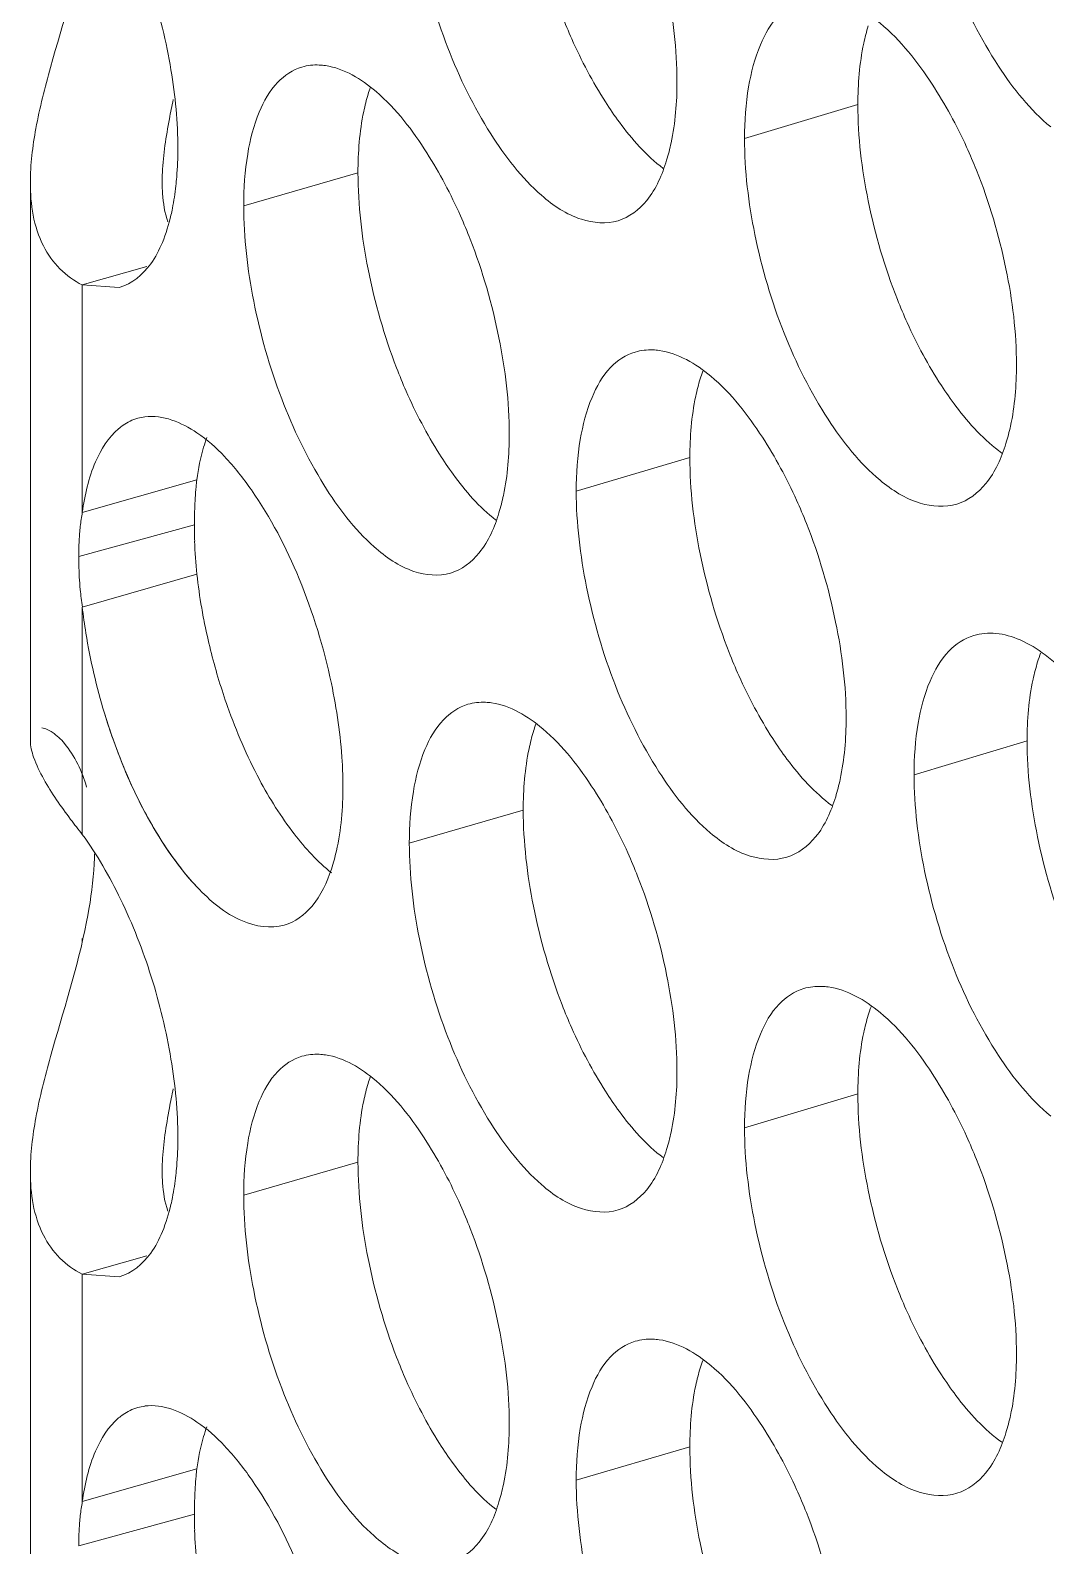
# Model space of a CAD drawing. Header units: millimetres. Extents: x 1177 to 4147, y 93 to 2194.
# Drawn here: x 2491.77 to 2499.85, y 833.4 to 845.47 of the extents above; entities that cross this region are included whole.
import ezdxf

# ---------------------------------------------------------------- set-up
doc = ezdxf.new("R2010")
doc.units = ezdxf.units.MM
doc.header["$LTSCALE"] = 0.1
doc.layers.get('0').update_dxf_attribs({"lineweight": 13})
doc.layers.add('标注', color=251, linetype='Continuous', lineweight=9)

# ---------------------------------------------------------------- blocks, each defined once
blk = doc.blocks.new('02')
for p, q in [((4328.801, 791), (4328.801, 797.345)), ((4329.392, 793.595), (4329.392, 796.182)), ((4329.392, 789.932), (4329.392, 792.519)), ((4328.801, 779.75), (4328.801, 786.095)), ((4329.392, 782.345), (4329.392, 784.932))]:
    blk.add_line(p, q)
at = {"layer": '标注'}
for p, q in [((4338.214, 798.232), (4336.925, 797.848)), ((4332.528, 797.457), (4331.228, 797.082)), ((4330.127, 796.391), (4329.392, 796.182)), ((4329.392, 796.182), (4329.813, 796.152)), ((4336.303, 794.219), (4335.011, 793.838)), ((4330.695, 793.967), (4329.392, 793.595)), ((4330.695, 793.967), (4329.392, 793.595)), ((4330.668, 793.453), (4329.351, 793.094)), ((4330.668, 793.453), (4329.351, 793.094)), ((4330.695, 792.891), (4329.392, 792.519)), ((4330.695, 792.891), (4329.392, 792.519)), ((4340.139, 790.999), (4338.854, 790.612)), ((4334.408, 790.21), (4333.112, 789.833)), ((4334.408, 790.21), (4333.112, 789.833)), ((4329.392, 788.71), (4329.392, 788.748)), ((4338.214, 786.982), (4336.925, 786.598)), ((4338.214, 786.982), (4336.925, 786.598)), ((4332.528, 786.207), (4331.228, 785.832)), ((4330.127, 785.141), (4329.392, 784.932)), ((4329.392, 784.932), (4329.813, 784.902)), ((4336.303, 782.969), (4335.011, 782.588)), ((4330.695, 782.717), (4329.392, 782.345)), ((4330.668, 782.203), (4329.351, 781.844))]:
    blk.add_line(p, q, dxfattribs=at)
for centre, radius, start, end in [((4334.526, 797.783), 1.966, 160.9402, 163.2288), ((4332.677, 797.348), 2.377, 177.2621, 180.0726), ((4338.27, 794.548), 1.933, 160.2403, 163.0029), ((4330.173, 794.136), 0.55, 97.1735, 105.9366), ((4330.173, 794.136), 0.55, 97.1735, 105.9366), ((4331.697, 793.179), 2.342, 169.768, 173.6853), ((4331.697, 793.179), 2.342, 169.768, 173.6853), ((4335.848, 793.455), 5.18, 178.0496, 180.0207), ((4335.848, 793.455), 5.18, 178.0496, 180.0207), ((4336.345, 793.454), 5.677, 180.0086, 181.863), ((4336.345, 793.454), 5.677, 180.0086, 181.863), ((4336.687, 793.466), 6.02, 181.871, 185.483), ((4336.687, 793.466), 6.02, 181.871, 185.483), ((4336.712, 793.554), 6.053, 186.2893, 189.956), ((4336.712, 793.554), 6.053, 186.2893, 189.956), ((4333.9, 793.141), 4.55, 185.3339, 187.8588), ((4333.9, 793.141), 4.55, 185.3339, 187.8588), ((4342.076, 791.331), 1.903, 159.5485, 162.781), ((4336.39, 790.539), 1.95, 160.5892, 163.1153), ((4336.39, 790.539), 1.95, 160.5892, 163.1153), ((4340.165, 787.312), 1.918, 159.8933, 162.8914), ((4340.165, 787.312), 1.918, 159.8933, 162.8914), ((4334.526, 786.533), 1.966, 160.9402, 163.2288), ((4332.677, 786.098), 2.377, 177.2621, 180.0726), ((4338.27, 783.298), 1.933, 160.2403, 163.0029), ((4330.173, 782.886), 0.55, 97.1735, 105.9366), ((4331.697, 781.929), 2.342, 169.768, 173.6853), ((4335.848, 782.205), 5.18, 178.0496, 180.0207), ((4336.345, 782.204), 5.677, 180.0086, 181.863), ((4336.687, 782.216), 6.02, 181.871, 185.483)]:
    blk.add_arc(centre, radius, start, end, dxfattribs=at)
for points, knots in [([(4338.854, 801.862), (4338.854, 801.496), (4338.948, 800.739), (4339.268, 799.657), (4339.749, 798.707), (4340.174, 798.172), (4340.408, 797.979)], [0, 0, 0, 0, 0.256797, 0.52993, 0.786916, 1, 1, 1, 1]), ([(4330.479, 797.733), (4330.479, 798.032), (4330.418, 798.653), (4330.199, 799.566), (4329.861, 800.427), (4329.56, 800.952), (4329.392, 801.182)], [0, 0, 0, 0, 0.24518, 0.507954, 0.766556, 1, 1, 1, 1]), ([(4333.112, 801.083), (4333.112, 800.718), (4333.203, 799.966), (4333.511, 798.888), (4333.976, 797.937), (4334.388, 797.399), (4334.616, 797.201)], [0, 0, 0, 0, 0.25688, 0.530083, 0.787064, 1, 1, 1, 1]), ([(4336.157, 798.493), (4336.157, 798.86), (4336.065, 799.616), (4335.852, 800.345), (4335.709, 800.708)], [0, 0, 0, 0, 0.484632, 1, 1, 1, 1]), ([(4329.441, 800.188), (4329.339, 799.669), (4329.098, 798.938), (4328.856, 797.996), (4328.801, 797.551), (4328.801, 797.345)], [0, 0, 0, 0, 0.543055, 0.787808, 1, 1, 1, 1]), ([(4339.059, 798.465), (4338.893, 798.718), (4338.571, 799.135), (4338.094, 799.419), (4337.876, 799.449)], [0, 0, 0, 0, 0.580424, 1, 1, 1, 1]), ([(4337.599, 799.43), (4337.493, 799.398), (4337.279, 799.254), (4337.075, 798.889), (4336.95, 798.407), (4336.925, 798.044), (4336.925, 797.848)], [0, 0, 0, 0, 0.183153, 0.403682, 0.676253, 1, 1, 1, 1]), ([(4334.851, 799.244), (4334.885, 799.155), (4335.026, 798.817), (4335.197, 798.491), (4335.343, 798.263)], [0, 0, 0, 0, 0.260845, 1, 1, 1, 1]), ([(4338.332, 799.127), (4338.312, 799.062), (4338.238, 798.769), (4338.214, 798.465), (4338.214, 798.232)], [0, 0, 0, 0, 0.225358, 1, 1, 1, 1]), ([(4331.891, 798.66), (4331.787, 798.63), (4331.575, 798.487), (4331.375, 798.124), (4331.252, 797.642), (4331.228, 797.279), (4331.228, 797.082)], [0, 0, 0, 0, 0.180661, 0.40035, 0.673891, 1, 1, 1, 1]), ([(4332.157, 798.676), (4332.134, 798.679), (4332.046, 798.688), (4331.955, 798.679), (4331.891, 798.66)], [0, 0, 0, 0, 0.259416, 1, 1, 1, 1]), ([(4333.312, 797.683), (4333.15, 797.938), (4332.839, 798.354), (4332.371, 798.644), (4332.157, 798.676)], [0, 0, 0, 0, 0.582814, 1, 1, 1, 1]), ([(4336.039, 797.6), (4336.059, 797.664), (4336.133, 797.957), (4336.157, 798.26), (4336.157, 798.493)], [0, 0, 0, 0, 0.225294, 1, 1, 1, 1]), ([(4339.564, 797.486), (4339.528, 797.575), (4339.384, 797.912), (4339.208, 798.237), (4339.059, 798.465)], [0, 0, 0, 0, 0.260562, 1, 1, 1, 1]), ([(4330.426, 798.289), (4330.411, 798.217), (4330.357, 797.943), (4330.313, 797.666), (4330.304, 797.461)], [0, 0, 0, 0, 0.264477, 1, 1, 1, 1]), ([(4332.643, 798.351), (4332.624, 798.286), (4332.551, 797.993), (4332.528, 797.69), (4332.528, 797.457)], [0, 0, 0, 0, 0.22496, 1, 1, 1, 1]), ([(4335.343, 798.263), (4335.393, 798.184), (4335.582, 797.909), (4335.807, 797.653), (4336, 797.507)], [0, 0, 0, 0, 0.27889, 1, 1, 1, 1]), ([(4338.214, 798.232), (4338.214, 797.865), (4338.307, 797.109), (4338.52, 796.379), (4338.664, 796.017)], [0, 0, 0, 0, 0.484725, 1, 1, 1, 1]), ([(4330.457, 797.307), (4330.46, 797.341), (4330.474, 797.483), (4330.479, 797.625), (4330.479, 797.733)], [0, 0, 0, 0, 0.240443, 1, 1, 1, 1]), ([(4336.925, 797.848), (4336.925, 797.481), (4337.018, 796.725), (4337.335, 795.642), (4337.812, 794.691), (4338.234, 794.155), (4338.467, 793.961)], [0, 0, 0, 0, 0.256988, 0.530284, 0.787246, 1, 1, 1, 1]), ([(4333.805, 796.701), (4333.77, 796.79), (4333.629, 797.129), (4333.458, 797.455), (4333.312, 797.683)], [0, 0, 0, 0, 0.260824, 1, 1, 1, 1]), ([(4335.486, 796.912), (4335.613, 796.95), (4335.87, 797.15), (4335.989, 797.437), (4336.039, 797.6)], [0, 0, 0, 0, 0.439697, 1, 1, 1, 1]), ([(4332.528, 797.457), (4332.528, 797.09), (4332.618, 796.333), (4332.827, 795.602), (4332.967, 795.239)], [0, 0, 0, 0, 0.484841, 1, 1, 1, 1]), ([(4340.019, 795.273), (4340.019, 795.639), (4339.925, 796.395), (4339.709, 797.124), (4339.564, 797.486)], [0, 0, 0, 0, 0.484554, 1, 1, 1, 1]), ([(4328.801, 797.345), (4328.8, 797.1), (4328.855, 796.733), (4329.123, 796.354), (4329.299, 796.228), (4329.392, 796.182)], [0, 0, 0, 0, 0.536627, 0.771347, 1, 1, 1, 1]), ([(4330.301, 797.345), (4330.301, 797.304), (4330.306, 797.154), (4330.329, 797.002), (4330.365, 796.9)], [0, 0, 0, 0, 0.274396, 1, 1, 1, 1]), ([(4330.401, 796.975), (4330.407, 797.001), (4330.43, 797.111), (4330.447, 797.222), (4330.457, 797.307)], [0, 0, 0, 0, 0.239722, 1, 1, 1, 1]), ([(4331.228, 797.082), (4331.228, 796.719), (4331.318, 795.97), (4331.622, 794.895), (4332.079, 793.945), (4332.485, 793.405), (4332.711, 793.205)], [0, 0, 0, 0, 0.256731, 0.529807, 0.786809, 1, 1, 1, 1]), ([(4334.616, 797.201), (4334.749, 797.085), (4335.016, 796.902), (4335.353, 796.873), (4335.486, 796.912)], [0, 0, 0, 0, 0.55978, 1, 1, 1, 1]), ([(4329.813, 796.152), (4329.956, 796.193), (4330.159, 796.364), (4330.317, 796.676), (4330.376, 796.87), (4330.401, 796.975)], [0, 0, 0, 0, 0.426718, 0.691609, 1, 1, 1, 1]), ([(4334.249, 794.485), (4334.249, 794.852), (4334.157, 795.608), (4333.946, 796.338), (4333.805, 796.701)], [0, 0, 0, 0, 0.48467, 1, 1, 1, 1]), ([(4338.664, 796.017), (4338.699, 795.928), (4338.842, 795.591), (4339.016, 795.266), (4339.164, 795.039)], [0, 0, 0, 0, 0.260671, 1, 1, 1, 1]), ([(4335.681, 795.419), (4335.576, 795.388), (4335.362, 795.244), (4335.16, 794.879), (4335.035, 794.397), (4335.011, 794.035), (4335.011, 793.838)], [0, 0, 0, 0, 0.18233, 0.402579, 0.67547, 1, 1, 1, 1]), ([(4335.955, 795.437), (4335.931, 795.44), (4335.84, 795.449), (4335.747, 795.438), (4335.681, 795.419)], [0, 0, 0, 0, 0.259303, 1, 1, 1, 1]), ([(4337.128, 794.45), (4336.963, 794.704), (4336.645, 795.12), (4336.171, 795.406), (4335.955, 795.437)], [0, 0, 0, 0, 0.581214, 1, 1, 1, 1]), ([(4332.967, 795.239), (4333.001, 795.15), (4333.141, 794.811), (4333.311, 794.485), (4333.455, 794.257)], [0, 0, 0, 0, 0.260931, 1, 1, 1, 1]), ([(4339.899, 794.379), (4339.919, 794.444), (4339.995, 794.736), (4340.019, 795.04), (4340.019, 795.273)], [0, 0, 0, 0, 0.225563, 1, 1, 1, 1]), ([(4336.421, 795.114), (4336.401, 795.049), (4336.327, 794.756), (4336.303, 794.452), (4336.303, 794.219)], [0, 0, 0, 0, 0.225225, 1, 1, 1, 1]), ([(4339.164, 795.039), (4339.217, 794.958), (4339.414, 794.676), (4339.651, 794.415), (4339.853, 794.27)], [0, 0, 0, 0, 0.279659, 1, 1, 1, 1]), ([(4330.022, 794.666), (4329.963, 794.649), (4329.887, 794.611), (4329.821, 794.56), (4329.805, 794.547)], [0, 0, 0, 0, 0.740858, 1, 1, 1, 1]), ([(4330.022, 794.666), (4329.963, 794.649), (4329.887, 794.611), (4329.821, 794.56), (4329.805, 794.547)], [0, 0, 0, 0, 0.740858, 1, 1, 1, 1]), ([(4331.316, 793.85), (4331.223, 793.984), (4331.035, 794.222), (4330.662, 794.559), (4330.309, 794.708), (4330.104, 794.683)], [0, 0, 0, 0, 0.320968, 0.5929, 1, 1, 1, 1]), ([(4331.316, 793.85), (4331.223, 793.984), (4331.035, 794.222), (4330.662, 794.559), (4330.309, 794.708), (4330.104, 794.683)], [0, 0, 0, 0, 0.320968, 0.5929, 1, 1, 1, 1]), ([(4329.805, 794.547), (4329.689, 794.448), (4329.497, 794.136), (4329.419, 793.792), (4329.392, 793.595)], [0, 0, 0, 0, 0.434523, 1, 1, 1, 1]), ([(4329.805, 794.547), (4329.689, 794.448), (4329.497, 794.136), (4329.419, 793.792), (4329.392, 793.595)], [0, 0, 0, 0, 0.434523, 1, 1, 1, 1]), ([(4334.132, 793.592), (4334.152, 793.657), (4334.226, 793.949), (4334.249, 794.252), (4334.249, 794.485)], [0, 0, 0, 0, 0.225161, 1, 1, 1, 1]), ([(4330.808, 794.446), (4330.795, 794.41), (4330.744, 794.253), (4330.712, 794.092), (4330.695, 793.967)], [0, 0, 0, 0, 0.232223, 1, 1, 1, 1]), ([(4330.808, 794.446), (4330.795, 794.41), (4330.744, 794.253), (4330.712, 794.092), (4330.695, 793.967)], [0, 0, 0, 0, 0.232223, 1, 1, 1, 1]), ([(4337.629, 793.47), (4337.594, 793.559), (4337.45, 793.897), (4337.276, 794.222), (4337.128, 794.45)], [0, 0, 0, 0, 0.26065, 1, 1, 1, 1]), ([(4339.34, 793.69), (4339.469, 793.729), (4339.727, 793.929), (4339.848, 794.216), (4339.899, 794.379)], [0, 0, 0, 0, 0.441719, 1, 1, 1, 1]), ([(4333.455, 794.257), (4333.505, 794.179), (4333.689, 793.907), (4333.909, 793.654), (4334.096, 793.508)], [0, 0, 0, 0, 0.278486, 1, 1, 1, 1]), ([(4336.303, 794.219), (4336.303, 793.852), (4336.395, 793.096), (4336.607, 792.366), (4336.75, 792.003)], [0, 0, 0, 0, 0.484764, 1, 1, 1, 1]), ([(4330.695, 793.967), (4330.692, 793.94), (4330.68, 793.828), (4330.674, 793.716), (4330.671, 793.631)], [0, 0, 0, 0, 0.242582, 1, 1, 1, 1]), ([(4330.695, 793.967), (4330.692, 793.94), (4330.68, 793.828), (4330.674, 793.716), (4330.671, 793.631)], [0, 0, 0, 0, 0.242582, 1, 1, 1, 1]), ([(4338.467, 793.961), (4338.602, 793.849), (4338.872, 793.673), (4339.207, 793.649), (4339.34, 793.69)], [0, 0, 0, 0, 0.557203, 1, 1, 1, 1]), ([(4332.225, 791.65), (4332.14, 792.057), (4331.905, 792.823), (4331.535, 793.537), (4331.316, 793.85)], [0, 0, 0, 0, 0.521078, 1, 1, 1, 1]), ([(4332.225, 791.65), (4332.14, 792.057), (4331.905, 792.823), (4331.535, 793.537), (4331.316, 793.85)], [0, 0, 0, 0, 0.521078, 1, 1, 1, 1]), ([(4335.011, 793.838), (4335.011, 793.472), (4335.103, 792.717), (4335.417, 791.635), (4335.888, 790.684), (4336.305, 790.147), (4336.536, 789.951)], [0, 0, 0, 0, 0.257025, 0.530351, 0.787311, 1, 1, 1, 1]), ([(4333.581, 792.905), (4333.709, 792.942), (4333.965, 793.143), (4334.083, 793.429), (4334.132, 793.592)], [0, 0, 0, 0, 0.438663, 1, 1, 1, 1]), ([(4329.369, 793.436), (4329.366, 793.409), (4329.355, 793.295), (4329.351, 793.181), (4329.351, 793.094)], [0, 0, 0, 0, 0.240746, 1, 1, 1, 1]), ([(4329.369, 793.436), (4329.366, 793.409), (4329.355, 793.295), (4329.351, 793.181), (4329.351, 793.094)], [0, 0, 0, 0, 0.240746, 1, 1, 1, 1]), ([(4338.081, 791.256), (4338.081, 791.622), (4337.987, 792.378), (4337.773, 793.107), (4337.629, 793.47)], [0, 0, 0, 0, 0.484593, 1, 1, 1, 1]), ([(4329.351, 793.094), (4329.351, 793.063), (4329.353, 792.938), (4329.36, 792.813), (4329.369, 792.718)], [0, 0, 0, 0, 0.242279, 1, 1, 1, 1]), ([(4329.351, 793.094), (4329.351, 793.063), (4329.353, 792.938), (4329.36, 792.813), (4329.369, 792.718)], [0, 0, 0, 0, 0.242279, 1, 1, 1, 1]), ([(4332.711, 793.205), (4332.843, 793.087), (4333.109, 792.899), (4333.448, 792.866), (4333.581, 792.905)], [0, 0, 0, 0, 0.561342, 1, 1, 1, 1]), ([(4329.392, 792.519), (4329.403, 792.42), (4329.459, 792.012), (4329.554, 791.61), (4329.644, 791.312)], [0, 0, 0, 0, 0.243528, 1, 1, 1, 1]), ([(4329.392, 792.519), (4329.403, 792.42), (4329.459, 792.012), (4329.554, 791.61), (4329.644, 791.312)], [0, 0, 0, 0, 0.243528, 1, 1, 1, 1]), ([(4330.75, 792.507), (4330.762, 792.439), (4330.815, 792.161), (4330.885, 791.887), (4330.947, 791.684)], [0, 0, 0, 0, 0.247361, 1, 1, 1, 1]), ([(4330.75, 792.507), (4330.762, 792.439), (4330.815, 792.161), (4330.885, 791.887), (4330.947, 791.684)], [0, 0, 0, 0, 0.247361, 1, 1, 1, 1]), ([(4341.005, 791.234), (4340.894, 791.402), (4340.692, 791.668), (4340.368, 791.973), (4340.08, 792.151), (4339.797, 792.234), (4339.613, 792.22), (4339.532, 792.195)], [0, 0, 0, 0, 0.324474, 0.533713, 0.711862, 0.863947, 1, 1, 1, 1]), ([(4339.532, 792.195), (4339.425, 792.163), (4339.21, 792.018), (4339.005, 791.653), (4338.879, 791.171), (4338.854, 790.808), (4338.854, 790.612)], [0, 0, 0, 0, 0.183968, 0.404776, 0.677031, 1, 1, 1, 1]), ([(4336.75, 792.003), (4336.785, 791.914), (4336.926, 791.576), (4337.099, 791.251), (4337.246, 791.024)], [0, 0, 0, 0, 0.260758, 1, 1, 1, 1]), ([(4340.259, 791.894), (4340.239, 791.829), (4340.164, 791.537), (4340.139, 791.233), (4340.139, 790.999)], [0, 0, 0, 0, 0.225492, 1, 1, 1, 1]), ([(4330.947, 791.684), (4330.977, 791.584), (4331.104, 791.199), (4331.264, 790.824), (4331.406, 790.558)], [0, 0, 0, 0, 0.257432, 1, 1, 1, 1]), ([(4330.947, 791.684), (4330.977, 791.584), (4331.104, 791.199), (4331.264, 790.824), (4331.406, 790.558)], [0, 0, 0, 0, 0.257432, 1, 1, 1, 1]), ([(4332.357, 790.482), (4332.357, 790.575), (4332.344, 790.967), (4332.287, 791.357), (4332.225, 791.65)], [0, 0, 0, 0, 0.236743, 1, 1, 1, 1]), ([(4332.357, 790.482), (4332.357, 790.575), (4332.344, 790.967), (4332.287, 791.357), (4332.225, 791.65)], [0, 0, 0, 0, 0.236743, 1, 1, 1, 1]), ([(4333.779, 791.413), (4333.673, 791.382), (4333.461, 791.238), (4333.26, 790.874), (4333.136, 790.392), (4333.112, 790.029), (4333.112, 789.833)], [0, 0, 0, 0, 0.181499, 0.401469, 0.674683, 1, 1, 1, 1]), ([(4333.779, 791.413), (4333.673, 791.382), (4333.461, 791.238), (4333.26, 790.874), (4333.136, 790.392), (4333.112, 790.029), (4333.112, 789.833)], [0, 0, 0, 0, 0.181499, 0.401469, 0.674683, 1, 1, 1, 1]), ([(4334.048, 791.429), (4334.025, 791.433), (4333.935, 791.441), (4333.843, 791.431), (4333.779, 791.413)], [0, 0, 0, 0, 0.259359, 1, 1, 1, 1]), ([(4334.048, 791.429), (4334.025, 791.433), (4333.935, 791.441), (4333.843, 791.431), (4333.779, 791.413)], [0, 0, 0, 0, 0.259359, 1, 1, 1, 1]), ([(4335.213, 790.439), (4335.049, 790.694), (4334.734, 791.11), (4334.263, 791.398), (4334.048, 791.429)], [0, 0, 0, 0, 0.582011, 1, 1, 1, 1]), ([(4335.213, 790.439), (4335.049, 790.694), (4334.734, 791.11), (4334.263, 791.398), (4334.048, 791.429)], [0, 0, 0, 0, 0.582011, 1, 1, 1, 1]), ([(4329.644, 791.312), (4329.762, 790.925), (4330.041, 790.224), (4330.459, 789.587), (4330.696, 789.336)], [0, 0, 0, 0, 0.540054, 1, 1, 1, 1]), ([(4329.644, 791.312), (4329.675, 791.212), (4329.801, 790.827), (4329.962, 790.452), (4330.104, 790.186)], [0, 0, 0, 0, 0.257377, 1, 1, 1, 1]), ([(4337.962, 790.362), (4337.982, 790.427), (4338.056, 790.719), (4338.081, 791.023), (4338.081, 791.256)], [0, 0, 0, 0, 0.225428, 1, 1, 1, 1]), ([(4328.932, 791.145), (4328.974, 791.14), (4329.073, 791.09), (4329.281, 790.885), (4329.389, 790.649), (4329.441, 790.471)], [0, 0, 0, 0, 0.148198, 0.361925, 1, 1, 1, 1]), ([(4334.524, 791.105), (4334.505, 791.04), (4334.431, 790.747), (4334.408, 790.444), (4334.408, 790.21)], [0, 0, 0, 0, 0.225092, 1, 1, 1, 1]), ([(4334.524, 791.105), (4334.505, 791.04), (4334.431, 790.747), (4334.408, 790.444), (4334.408, 790.21)], [0, 0, 0, 0, 0.225092, 1, 1, 1, 1]), ([(4337.246, 791.024), (4337.297, 790.944), (4337.491, 790.665), (4337.721, 790.407), (4337.919, 790.261)], [0, 0, 0, 0, 0.279282, 1, 1, 1, 1]), ([(4328.954, 790.561), (4328.91, 790.641), (4328.841, 790.781), (4328.801, 790.936), (4328.801, 791)], [0, 0, 0, 0, 0.58968, 1, 1, 1, 1]), ([(4340.139, 790.999), (4340.139, 790.633), (4340.233, 789.876), (4340.448, 789.147), (4340.593, 788.786)], [0, 0, 0, 0, 0.484687, 1, 1, 1, 1]), ([(4329.392, 789.932), (4329.347, 789.989), (4329.191, 790.191), (4329.044, 790.401), (4328.954, 790.561)], [0, 0, 0, 0, 0.283462, 1, 1, 1, 1]), ([(4331.406, 790.558), (4331.522, 790.342), (4331.761, 789.959), (4332.068, 789.623), (4332.228, 789.496)], [0, 0, 0, 0, 0.545672, 1, 1, 1, 1]), ([(4331.406, 790.558), (4331.522, 790.342), (4331.761, 789.959), (4332.068, 789.623), (4332.228, 789.496)], [0, 0, 0, 0, 0.545672, 1, 1, 1, 1]), ([(4338.854, 790.612), (4338.854, 790.246), (4338.948, 789.489), (4339.268, 788.407), (4339.749, 787.457), (4340.174, 786.922), (4340.408, 786.729)], [0, 0, 0, 0, 0.256797, 0.52993, 0.786916, 1, 1, 1, 1]), ([(4332.225, 789.539), (4332.248, 789.607), (4332.331, 789.914), (4332.357, 790.235), (4332.357, 790.482)], [0, 0, 0, 0, 0.223003, 1, 1, 1, 1]), ([(4332.225, 789.539), (4332.248, 789.607), (4332.331, 789.914), (4332.357, 790.235), (4332.357, 790.482)], [0, 0, 0, 0, 0.223003, 1, 1, 1, 1]), ([(4335.709, 789.458), (4335.674, 789.547), (4335.532, 789.885), (4335.36, 790.211), (4335.213, 790.439)], [0, 0, 0, 0, 0.260737, 1, 1, 1, 1]), ([(4335.709, 789.458), (4335.674, 789.547), (4335.532, 789.885), (4335.36, 790.211), (4335.213, 790.439)], [0, 0, 0, 0, 0.260737, 1, 1, 1, 1]), ([(4337.405, 789.674), (4337.534, 789.712), (4337.791, 789.912), (4337.911, 790.199), (4337.962, 790.362)], [0, 0, 0, 0, 0.440715, 1, 1, 1, 1]), ([(4330.104, 790.186), (4330.148, 790.104), (4330.32, 789.803), (4330.523, 789.52), (4330.696, 789.336)], [0, 0, 0, 0, 0.271397, 1, 1, 1, 1]), ([(4334.408, 790.21), (4334.408, 789.844), (4334.499, 789.087), (4334.709, 788.357), (4334.851, 787.994)], [0, 0, 0, 0, 0.484802, 1, 1, 1, 1]), ([(4334.408, 790.21), (4334.408, 789.844), (4334.499, 789.087), (4334.709, 788.357), (4334.851, 787.994)], [0, 0, 0, 0, 0.484802, 1, 1, 1, 1]), ([(4330.479, 786.483), (4330.479, 786.782), (4330.418, 787.403), (4330.199, 788.316), (4329.861, 789.177), (4329.56, 789.702), (4329.392, 789.932)], [0, 0, 0, 0, 0.24518, 0.507954, 0.766556, 1, 1, 1, 1]), ([(4333.112, 789.833), (4333.112, 789.468), (4333.203, 788.716), (4333.511, 787.638), (4333.976, 786.687), (4334.388, 786.149), (4334.616, 785.951)], [0, 0, 0, 0, 0.25688, 0.530083, 0.787064, 1, 1, 1, 1]), ([(4333.112, 789.833), (4333.112, 789.468), (4333.203, 788.716), (4333.511, 787.638), (4333.976, 786.687), (4334.388, 786.149), (4334.616, 785.951)], [0, 0, 0, 0, 0.25688, 0.530083, 0.787064, 1, 1, 1, 1]), ([(4336.536, 789.951), (4336.67, 789.838), (4336.938, 789.66), (4337.272, 789.634), (4337.405, 789.674)], [0, 0, 0, 0, 0.558251, 1, 1, 1, 1]), ([(4329.532, 789.712), (4329.531, 789.65), (4329.518, 789.39), (4329.479, 789.132), (4329.441, 788.938)], [0, 0, 0, 0, 0.238404, 1, 1, 1, 1]), ([(4331.69, 788.902), (4331.811, 788.937), (4332.057, 789.119), (4332.175, 789.388), (4332.225, 789.539)], [0, 0, 0, 0, 0.441393, 1, 1, 1, 1]), ([(4331.69, 788.902), (4331.811, 788.937), (4332.057, 789.119), (4332.175, 789.388), (4332.225, 789.539)], [0, 0, 0, 0, 0.441393, 1, 1, 1, 1]), ([(4336.157, 787.243), (4336.157, 787.61), (4336.065, 788.366), (4335.852, 789.095), (4335.709, 789.458)], [0, 0, 0, 0, 0.484632, 1, 1, 1, 1]), ([(4336.157, 787.243), (4336.157, 787.61), (4336.065, 788.366), (4335.852, 789.095), (4335.709, 789.458)], [0, 0, 0, 0, 0.484632, 1, 1, 1, 1]), ([(4330.696, 789.336), (4330.844, 789.18), (4331.132, 788.924), (4331.537, 788.858), (4331.69, 788.902)], [0, 0, 0, 0, 0.574979, 1, 1, 1, 1]), ([(4330.696, 789.336), (4330.844, 789.18), (4331.132, 788.924), (4331.537, 788.858), (4331.69, 788.902)], [0, 0, 0, 0, 0.574979, 1, 1, 1, 1]), ([(4329.441, 788.938), (4329.339, 788.419), (4329.098, 787.688), (4328.856, 786.746), (4328.801, 786.301), (4328.801, 786.095)], [0, 0, 0, 0, 0.543055, 0.787808, 1, 1, 1, 1]), ([(4337.599, 788.18), (4337.493, 788.148), (4337.279, 788.004), (4337.075, 787.639), (4336.95, 787.157), (4336.925, 786.794), (4336.925, 786.598)], [0, 0, 0, 0, 0.183153, 0.403682, 0.676253, 1, 1, 1, 1]), ([(4337.599, 788.18), (4337.493, 788.148), (4337.279, 788.004), (4337.075, 787.639), (4336.95, 787.157), (4336.925, 786.794), (4336.925, 786.598)], [0, 0, 0, 0, 0.183153, 0.403682, 0.676253, 1, 1, 1, 1]), ([(4337.876, 788.199), (4337.853, 788.202), (4337.76, 788.21), (4337.665, 788.2), (4337.599, 788.18)], [0, 0, 0, 0, 0.259249, 1, 1, 1, 1]), ([(4337.876, 788.199), (4337.853, 788.202), (4337.76, 788.21), (4337.665, 788.2), (4337.599, 788.18)], [0, 0, 0, 0, 0.259249, 1, 1, 1, 1]), ([(4339.059, 787.215), (4338.893, 787.468), (4338.571, 787.885), (4338.094, 788.169), (4337.876, 788.199)], [0, 0, 0, 0, 0.580424, 1, 1, 1, 1]), ([(4339.059, 787.215), (4338.893, 787.468), (4338.571, 787.885), (4338.094, 788.169), (4337.876, 788.199)], [0, 0, 0, 0, 0.580424, 1, 1, 1, 1]), ([(4334.851, 787.994), (4334.885, 787.905), (4335.026, 787.567), (4335.197, 787.241), (4335.343, 787.013)], [0, 0, 0, 0, 0.260845, 1, 1, 1, 1]), ([(4334.851, 787.994), (4334.885, 787.905), (4335.026, 787.567), (4335.197, 787.241), (4335.343, 787.013)], [0, 0, 0, 0, 0.260845, 1, 1, 1, 1]), ([(4338.332, 787.877), (4338.312, 787.812), (4338.238, 787.519), (4338.214, 787.215), (4338.214, 786.982)], [0, 0, 0, 0, 0.225358, 1, 1, 1, 1]), ([(4338.332, 787.877), (4338.312, 787.812), (4338.238, 787.519), (4338.214, 787.215), (4338.214, 786.982)], [0, 0, 0, 0, 0.225358, 1, 1, 1, 1]), ([(4331.891, 787.41), (4331.787, 787.38), (4331.575, 787.237), (4331.375, 786.874), (4331.252, 786.392), (4331.228, 786.029), (4331.228, 785.832)], [0, 0, 0, 0, 0.180661, 0.40035, 0.673891, 1, 1, 1, 1]), ([(4332.157, 787.426), (4332.134, 787.429), (4332.046, 787.438), (4331.955, 787.429), (4331.891, 787.41)], [0, 0, 0, 0, 0.259416, 1, 1, 1, 1]), ([(4333.312, 786.433), (4333.15, 786.688), (4332.839, 787.104), (4332.371, 787.394), (4332.157, 787.426)], [0, 0, 0, 0, 0.582814, 1, 1, 1, 1]), ([(4336.039, 786.35), (4336.059, 786.414), (4336.133, 786.707), (4336.157, 787.01), (4336.157, 787.243)], [0, 0, 0, 0, 0.225294, 1, 1, 1, 1]), ([(4336.039, 786.35), (4336.059, 786.414), (4336.133, 786.707), (4336.157, 787.01), (4336.157, 787.243)], [0, 0, 0, 0, 0.225294, 1, 1, 1, 1]), ([(4339.564, 786.236), (4339.528, 786.325), (4339.384, 786.662), (4339.208, 786.987), (4339.059, 787.215)], [0, 0, 0, 0, 0.260562, 1, 1, 1, 1]), ([(4339.564, 786.236), (4339.528, 786.325), (4339.384, 786.662), (4339.208, 786.987), (4339.059, 787.215)], [0, 0, 0, 0, 0.260562, 1, 1, 1, 1]), ([(4332.643, 787.101), (4332.624, 787.036), (4332.551, 786.743), (4332.528, 786.44), (4332.528, 786.207)], [0, 0, 0, 0, 0.22496, 1, 1, 1, 1]), ([(4330.426, 787.039), (4330.411, 786.967), (4330.357, 786.693), (4330.313, 786.416), (4330.304, 786.211)], [0, 0, 0, 0, 0.264477, 1, 1, 1, 1]), ([(4335.343, 787.013), (4335.393, 786.934), (4335.582, 786.659), (4335.807, 786.403), (4336, 786.257)], [0, 0, 0, 0, 0.27889, 1, 1, 1, 1]), ([(4335.343, 787.013), (4335.393, 786.934), (4335.582, 786.659), (4335.807, 786.403), (4336, 786.257)], [0, 0, 0, 0, 0.27889, 1, 1, 1, 1]), ([(4338.214, 786.982), (4338.214, 786.615), (4338.307, 785.859), (4338.52, 785.129), (4338.664, 784.767)], [0, 0, 0, 0, 0.484725, 1, 1, 1, 1]), ([(4338.214, 786.982), (4338.214, 786.615), (4338.307, 785.859), (4338.52, 785.129), (4338.664, 784.767)], [0, 0, 0, 0, 0.484725, 1, 1, 1, 1]), ([(4336.925, 786.598), (4336.925, 786.231), (4337.018, 785.475), (4337.335, 784.392), (4337.812, 783.441), (4338.234, 782.905), (4338.467, 782.711)], [0, 0, 0, 0, 0.256988, 0.530284, 0.787246, 1, 1, 1, 1]), ([(4336.925, 786.598), (4336.925, 786.231), (4337.018, 785.475), (4337.335, 784.392), (4337.812, 783.441), (4338.234, 782.905), (4338.467, 782.711)], [0, 0, 0, 0, 0.256988, 0.530284, 0.787246, 1, 1, 1, 1]), ([(4330.457, 786.057), (4330.46, 786.091), (4330.474, 786.233), (4330.479, 786.375), (4330.479, 786.483)], [0, 0, 0, 0, 0.240443, 1, 1, 1, 1]), ([(4333.805, 785.451), (4333.77, 785.54), (4333.629, 785.879), (4333.458, 786.205), (4333.312, 786.433)], [0, 0, 0, 0, 0.260824, 1, 1, 1, 1]), ([(4332.528, 786.207), (4332.528, 785.84), (4332.618, 785.083), (4332.827, 784.352), (4332.967, 783.989)], [0, 0, 0, 0, 0.484841, 1, 1, 1, 1]), ([(4335.486, 785.662), (4335.613, 785.7), (4335.87, 785.9), (4335.989, 786.187), (4336.039, 786.35)], [0, 0, 0, 0, 0.439697, 1, 1, 1, 1]), ([(4335.486, 785.662), (4335.613, 785.7), (4335.87, 785.9), (4335.989, 786.187), (4336.039, 786.35)], [0, 0, 0, 0, 0.439697, 1, 1, 1, 1]), ([(4340.019, 784.023), (4340.019, 784.389), (4339.925, 785.145), (4339.709, 785.874), (4339.564, 786.236)], [0, 0, 0, 0, 0.484554, 1, 1, 1, 1]), ([(4340.019, 784.023), (4340.019, 784.389), (4339.925, 785.145), (4339.709, 785.874), (4339.564, 786.236)], [0, 0, 0, 0, 0.484554, 1, 1, 1, 1]), ([(4328.801, 786.095), (4328.8, 785.85), (4328.855, 785.483), (4329.123, 785.104), (4329.299, 784.978), (4329.392, 784.932)], [0, 0, 0, 0, 0.536627, 0.771347, 1, 1, 1, 1]), ([(4330.301, 786.095), (4330.301, 786.054), (4330.306, 785.904), (4330.329, 785.752), (4330.365, 785.65)], [0, 0, 0, 0, 0.274396, 1, 1, 1, 1]), ([(4330.401, 785.725), (4330.407, 785.751), (4330.43, 785.861), (4330.447, 785.972), (4330.457, 786.057)], [0, 0, 0, 0, 0.239722, 1, 1, 1, 1]), ([(4334.616, 785.951), (4334.749, 785.835), (4335.016, 785.652), (4335.353, 785.623), (4335.486, 785.662)], [0, 0, 0, 0, 0.55978, 1, 1, 1, 1]), ([(4334.616, 785.951), (4334.749, 785.835), (4335.016, 785.652), (4335.353, 785.623), (4335.486, 785.662)], [0, 0, 0, 0, 0.55978, 1, 1, 1, 1]), ([(4329.813, 784.902), (4329.956, 784.943), (4330.159, 785.114), (4330.317, 785.426), (4330.376, 785.62), (4330.401, 785.725)], [0, 0, 0, 0, 0.426718, 0.691609, 1, 1, 1, 1]), ([(4331.228, 785.832), (4331.228, 785.469), (4331.318, 784.72), (4331.622, 783.645), (4332.079, 782.695), (4332.485, 782.155), (4332.711, 781.955)], [0, 0, 0, 0, 0.256731, 0.529807, 0.786809, 1, 1, 1, 1]), ([(4334.249, 783.235), (4334.249, 783.602), (4334.157, 784.358), (4333.946, 785.088), (4333.805, 785.451)], [0, 0, 0, 0, 0.48467, 1, 1, 1, 1]), ([(4338.664, 784.767), (4338.699, 784.678), (4338.842, 784.341), (4339.016, 784.016), (4339.164, 783.789)], [0, 0, 0, 0, 0.260671, 1, 1, 1, 1]), ([(4338.664, 784.767), (4338.699, 784.678), (4338.842, 784.341), (4339.016, 784.016), (4339.164, 783.789)], [0, 0, 0, 0, 0.260671, 1, 1, 1, 1]), ([(4335.681, 784.169), (4335.576, 784.138), (4335.362, 783.994), (4335.16, 783.629), (4335.035, 783.147), (4335.011, 782.785), (4335.011, 782.588)], [0, 0, 0, 0, 0.18233, 0.402579, 0.67547, 1, 1, 1, 1]), ([(4335.955, 784.187), (4335.931, 784.19), (4335.84, 784.199), (4335.747, 784.188), (4335.681, 784.169)], [0, 0, 0, 0, 0.259303, 1, 1, 1, 1]), ([(4337.128, 783.2), (4336.963, 783.454), (4336.645, 783.87), (4336.171, 784.156), (4335.955, 784.187)], [0, 0, 0, 0, 0.581214, 1, 1, 1, 1]), ([(4332.967, 783.989), (4333.001, 783.9), (4333.141, 783.561), (4333.311, 783.235), (4333.455, 783.007)], [0, 0, 0, 0, 0.260931, 1, 1, 1, 1]), ([(4339.899, 783.129), (4339.919, 783.194), (4339.995, 783.486), (4340.019, 783.79), (4340.019, 784.023)], [0, 0, 0, 0, 0.225563, 1, 1, 1, 1]), ([(4339.899, 783.129), (4339.919, 783.194), (4339.995, 783.486), (4340.019, 783.79), (4340.019, 784.023)], [0, 0, 0, 0, 0.225563, 1, 1, 1, 1]), ([(4336.421, 783.864), (4336.401, 783.799), (4336.327, 783.506), (4336.303, 783.202), (4336.303, 782.969)], [0, 0, 0, 0, 0.225225, 1, 1, 1, 1]), ([(4339.164, 783.789), (4339.217, 783.708), (4339.414, 783.426), (4339.651, 783.165), (4339.853, 783.02)], [0, 0, 0, 0, 0.279659, 1, 1, 1, 1]), ([(4339.164, 783.789), (4339.217, 783.708), (4339.414, 783.426), (4339.651, 783.165), (4339.853, 783.02)], [0, 0, 0, 0, 0.279659, 1, 1, 1, 1]), ([(4331.316, 782.6), (4331.223, 782.734), (4331.035, 782.972), (4330.662, 783.309), (4330.309, 783.458), (4330.104, 783.433)], [0, 0, 0, 0, 0.320968, 0.5929, 1, 1, 1, 1]), ([(4329.805, 783.297), (4329.689, 783.198), (4329.497, 782.886), (4329.419, 782.542), (4329.392, 782.345)], [0, 0, 0, 0, 0.434523, 1, 1, 1, 1]), ([(4330.022, 783.416), (4329.963, 783.399), (4329.887, 783.361), (4329.821, 783.31), (4329.805, 783.297)], [0, 0, 0, 0, 0.740858, 1, 1, 1, 1]), ([(4330.808, 783.196), (4330.795, 783.16), (4330.744, 783.003), (4330.712, 782.842), (4330.695, 782.717)], [0, 0, 0, 0, 0.232223, 1, 1, 1, 1]), ([(4334.132, 782.342), (4334.152, 782.407), (4334.226, 782.699), (4334.249, 783.002), (4334.249, 783.235)], [0, 0, 0, 0, 0.225161, 1, 1, 1, 1]), ([(4337.629, 782.22), (4337.594, 782.309), (4337.45, 782.647), (4337.276, 782.972), (4337.128, 783.2)], [0, 0, 0, 0, 0.26065, 1, 1, 1, 1]), ([(4339.34, 782.44), (4339.469, 782.479), (4339.727, 782.679), (4339.848, 782.966), (4339.899, 783.129)], [0, 0, 0, 0, 0.441719, 1, 1, 1, 1]), ([(4339.34, 782.44), (4339.469, 782.479), (4339.727, 782.679), (4339.848, 782.966), (4339.899, 783.129)], [0, 0, 0, 0, 0.441719, 1, 1, 1, 1]), ([(4333.455, 783.007), (4333.505, 782.929), (4333.689, 782.657), (4333.909, 782.404), (4334.096, 782.258)], [0, 0, 0, 0, 0.278486, 1, 1, 1, 1]), ([(4336.303, 782.969), (4336.303, 782.602), (4336.395, 781.846), (4336.607, 781.116), (4336.75, 780.753)], [0, 0, 0, 0, 0.484764, 1, 1, 1, 1]), ([(4330.695, 782.717), (4330.692, 782.69), (4330.68, 782.578), (4330.674, 782.466), (4330.671, 782.381)], [0, 0, 0, 0, 0.242582, 1, 1, 1, 1]), ([(4332.225, 780.4), (4332.14, 780.807), (4331.905, 781.573), (4331.535, 782.287), (4331.316, 782.6)], [0, 0, 0, 0, 0.521078, 1, 1, 1, 1]), ([(4335.011, 782.588), (4335.011, 782.222), (4335.103, 781.467), (4335.417, 780.385), (4335.888, 779.434), (4336.305, 778.897), (4336.536, 778.701)], [0, 0, 0, 0, 0.257025, 0.530351, 0.787311, 1, 1, 1, 1]), ([(4338.467, 782.711), (4338.602, 782.599), (4338.872, 782.423), (4339.207, 782.399), (4339.34, 782.44)], [0, 0, 0, 0, 0.557203, 1, 1, 1, 1]), ([(4338.467, 782.711), (4338.602, 782.599), (4338.872, 782.423), (4339.207, 782.399), (4339.34, 782.44)], [0, 0, 0, 0, 0.557203, 1, 1, 1, 1]), ([(4333.581, 781.655), (4333.709, 781.692), (4333.965, 781.893), (4334.083, 782.179), (4334.132, 782.342)], [0, 0, 0, 0, 0.438663, 1, 1, 1, 1]), ([(4338.081, 780.006), (4338.081, 780.372), (4337.987, 781.128), (4337.773, 781.857), (4337.629, 782.22)], [0, 0, 0, 0, 0.484593, 1, 1, 1, 1]), ([(4329.369, 782.186), (4329.366, 782.159), (4329.355, 782.045), (4329.351, 781.931), (4329.351, 781.844)], [0, 0, 0, 0, 0.240746, 1, 1, 1, 1]), ([(4332.711, 781.955), (4332.843, 781.837), (4333.109, 781.649), (4333.448, 781.616), (4333.581, 781.655)], [0, 0, 0, 0, 0.561342, 1, 1, 1, 1])]:
    blk.add_open_spline(points, degree=3, knots=knots, dxfattribs=at)

msp = doc.modelspace()

# ---------------------------------------------------------------- block references
at = {"xscale": 0.7, "yscale": 0.7, "zscale": 0.7}
msp.add_blockref('02', (-538.391, 286.112), dxfattribs=at)

doc.saveas('drawing.dxf')
